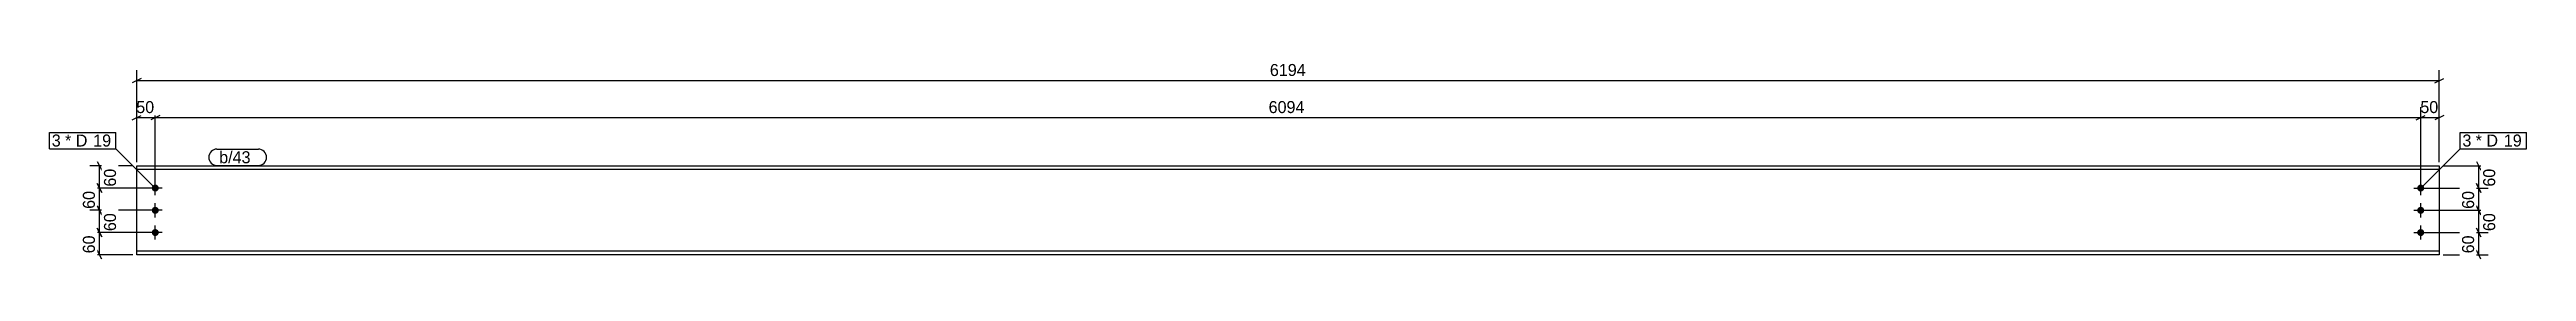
# Model space of a CAD drawing. Header units: millimetres. Extents: x 32 to 6695, y 32 to 565.
import ezdxf

# ---------------------------------------------------------------- set-up
doc = ezdxf.new("R2010")
doc.units = ezdxf.units.MM
doc.styles.add('Comic Sans MS', font='COMIC.TTF', dxfattribs={"height": 0.2})

msp = doc.modelspace()

# ---------------------------------------------------------------- hatches: boundary and pattern name
at = {"linetype": 'Continuous'}
for points in [[(306.9, 224, -1), (325.9, 224, -1)], [(6401, 224, -1), (6420, 224, -1)], [(306.9, 164, -1), (325.9, 164, -1)], [(6401, 164, -1), (6420, 164, -1)], [(306.9, 104, -1), (325.9, 104, -1)], [(6401, 104, -1), (6420, 104, -1)]]:
    msp.add_hatch(color=3, dxfattribs=at).paths.add_polyline_path(points)

# ---------------------------------------------------------------- linework, layer by layer
at = {"color": 8, "linetype": 'Continuous'}
for p, q in [((278.4, 520), (254.4, 508)), ((266.4, 514), (6460.5, 514)), ((6448.5, 508), (6472.5, 520)), ((254.4, 408), (278.4, 420)), ((266.4, 294), (266.4, 442.4)), ((266.4, 414), (316.4, 414)), ((328.4, 420), (304.4, 408)), ((328.4, 420), (304.4, 408)), ((316.4, 234), (316.4, 442.4)), ((316.4, 234), (316.4, 442.4)), ((6398.5, 408), (6422.5, 420)), ((6410.5, 234), (6410.5, 442.4)), ((6410.5, 414), (6460.5, 414)), ((6472.5, 420), (6448.5, 408)), ((6460.5, 294), (6460.5, 442.4)), ((256.4, 284), (140.8, 284)), ((160.4, 296), (172.4, 272)), ((166.4, 224), (166.4, 284)), ((6470.5, 284), (6594.8, 284)), ((6560.4, 296), (6572.4, 272)), ((6566.4, 224), (6566.4, 284)), ((306.4, 224), (140.8, 224)), ((172.4, 212), (160.4, 236)), ((6420.5, 224), (6594.8, 224)), ((6572.4, 212), (6560.4, 236)), ((306.4, 164), (138, 164)), ((172.4, 152), (160.4, 176)), ((6420.5, 164), (6592, 164)), ((6572.4, 152), (6560.4, 176)), ((306.4, 104), (140.8, 104)), ((172.4, 92), (160.4, 116)), ((6420.5, 104), (6594.8, 104)), ((6572.4, 92), (6560.4, 116)), ((256.4, 44), (138, 44)), ((172.4, 32), (160.4, 56)), ((6470.5, 44), (6592, 44)), ((6572.4, 32), (6560.4, 56))]:
    msp.add_line(p, q, dxfattribs=at)
at = {"color": 7, "linetype": 'Continuous'}
for p, q in [((266.4, 44), (266.4, 284)), ((266.4, 284), (6460.5, 284)), ((6460.5, 274.2), (266.4, 274.2)), ((6460.5, 284), (6460.5, 44)), ((6460.5, 53.8), (266.4, 53.8)), ((6460.5, 44), (266.4, 44))]:
    msp.add_line(p, q, dxfattribs=at)
at = {"color": 3, "linetype": 'Continuous'}
for p, q in [((335.4, 224), (297.4, 224)), ((316.4, 205), (316.4, 243)), ((6391.5, 224), (6429.5, 224)), ((6410.5, 205), (6410.5, 243)), ((335.4, 164), (297.4, 164)), ((316.4, 145), (316.4, 183)), ((6391.5, 164), (6429.5, 164)), ((6410.5, 145), (6410.5, 183)), ((335.4, 104), (297.4, 104)), ((316.4, 85), (316.4, 123)), ((6391.5, 104), (6429.5, 104)), ((6410.5, 85), (6410.5, 123))]:
    msp.add_line(p, q, dxfattribs=at)

# ---------------------------------------------------------------- wipeouts: each hides what was drawn before it
at = {"color": 0}
for points in [[(64.1, 336.1), (64.1, 368.1), (38, 368.1), (38, 336.1)], [(6548.6, 336.1), (6548.6, 368.1), (6522.6, 368.1), (6522.6, 336.1)]]:
    msp.add_wipeout(points, dxfattribs=at)

# ---------------------------------------------------------------- next in the draw order: wipeouts: each hides what was drawn before it
for points in [[(3418.6, 520), (3418.6, 564.8), (3308.3, 564.8), (3308.3, 520)], [(6468, 420), (6468, 464.8), (6403, 464.8), (6403, 420)], [(64.1, 336.1), (64.1, 368.1), (38, 368.1), (38, 336.1)], [(6548.6, 336.1), (6548.6, 368.1), (6522.6, 368.1), (6522.6, 336.1)], [(217.2, 286.5), (172.4, 286.5), (172.4, 221.5), (217.2, 221.5)], [(587.7, 291), (587.7, 323), (488.4, 323), (488.4, 291)], [(6617.2, 286.5), (6572.4, 286.5), (6572.4, 221.5), (6617.2, 221.5)]]:
    msp.add_wipeout(points, dxfattribs=at)

# ---------------------------------------------------------------- next in the draw order: linework, layer by layer
at = {"color": 8, "linetype": 'Continuous'}
for p, q in [((6460.5, 294), (6460.5, 542.4)), ((316.4, 414), (6410.5, 414)), ((6398.5, 408), (6422.5, 420)), ((6410.5, 234), (6410.5, 442.4)), ((306.4, 224), (138, 224)), ((160.4, 236), (172.4, 212)), ((166.4, 164), (166.4, 224)), ((6420.5, 224), (6592, 224)), ((6560.4, 236), (6572.4, 212)), ((6566.4, 164), (6566.4, 224))]:
    msp.add_line(p, q, dxfattribs=at)
at = {"color": 7, "linetype": 'Continuous'}
for p, q in [((32, 330.1), (32, 374.1)), ((6516.6, 330.1), (6516.6, 374.1))]:
    msp.add_line(p, q, dxfattribs=at)

# ---------------------------------------------------------------- next in the draw order: texts
at = {"color": 3, "style": 'Comic Sans MS'}
for s, p in [('6194', (3314.7, 526.4)), ('50', (6409.4, 426.4))]:
    msp.add_text(s, height=32.38, dxfattribs=at).set_placement(p)
for p in [(210.8, 227.9), (6610.8, 227.9)]:
    msp.add_text('60', height=32.38, rotation=90.00021, dxfattribs=at).set_placement(p)

# ---------------------------------------------------------------- next in the draw order: wipeouts: each hides what was drawn before it
at = {"color": 0}
for points in [[(139.9, 336.1), (139.9, 368.1), (73.7, 368.1), (73.7, 336.1)], [(6624.4, 336.1), (6624.4, 368.1), (6558.2, 368.1), (6558.2, 336.1)], [(587.7, 291), (587.7, 323), (488.4, 323), (488.4, 291)]]:
    msp.add_wipeout(points, dxfattribs=at)

# ---------------------------------------------------------------- next in the draw order: linework, layer by layer
at = {"color": 7, "linetype": 'Continuous'}
for p, q in [((482.4, 329), (593.7, 329)), ((482.4, 285), (593.7, 285))]:
    msp.add_line(p, q, dxfattribs=at)
for centre, start, end in [((482.4, 307), 90, 270), ((593.7, 307), 270, 90)]:
    msp.add_arc(centre, 22, start, end, dxfattribs=at)

# ---------------------------------------------------------------- next in the draw order: texts
at = {"color": 3, "style": 'Comic Sans MS'}
msp.add_text('b/43', height=32.38, dxfattribs=at).set_placement((488.4, 291))

# ---------------------------------------------------------------- next in the draw order: wipeouts: each hides what was drawn before it
at = {"color": 0}
for points in [[(323.9, 420), (323.9, 464.8), (258.9, 464.8), (258.9, 420)], [(3422, 420), (3422, 464.8), (3304.9, 464.8), (3304.9, 420)], [(139.9, 336.1), (139.9, 368.1), (73.7, 368.1), (73.7, 336.1)], [(6624.4, 336.1), (6624.4, 368.1), (6558.2, 368.1), (6558.2, 336.1)], [(160.4, 226.5), (115.6, 226.5), (115.6, 161.5), (160.4, 161.5)], [(6560.4, 226.5), (6515.6, 226.5), (6515.6, 161.5), (6560.4, 161.5)]]:
    msp.add_wipeout(points, dxfattribs=at)

# ---------------------------------------------------------------- next in the draw order: linework, layer by layer
at = {"color": 8, "linetype": 'Continuous'}
for p, q in [((266.4, 294), (266.4, 542.4)), ((306.4, 164), (140.8, 164)), ((160.4, 176), (172.4, 152)), ((166.4, 104), (166.4, 164)), ((6420.5, 164), (6594.8, 164)), ((6560.4, 176), (6572.4, 152)), ((6566.4, 104), (6566.4, 164))]:
    msp.add_line(p, q, dxfattribs=at)
at = {"color": 7, "linetype": 'Continuous'}
msp.add_line((6410.5, 224), (6516.6, 330.1), dxfattribs=at)

# ---------------------------------------------------------------- next in the draw order: texts
at = {"color": 3, "style": 'Comic Sans MS'}
for s, height, p in [('50', 32.38, (265.3, 426.4)), ('6094', 32.38, (3311.3, 426.4)), ('3', 32.4, (38, 336.1)), ('3', 32.4, (6522.6, 336.1))]:
    msp.add_text(s, height=height, dxfattribs=at).set_placement(p)
for p in [(154, 167.9), (6554, 167.9)]:
    msp.add_text('60', height=32.38, rotation=90.00021, dxfattribs=at).set_placement(p)

# ---------------------------------------------------------------- next in the draw order: wipeouts: each hides what was drawn before it
at = {"color": 0}
for points in [[(194.7, 336.1), (194.7, 368.1), (149.5, 368.1), (149.5, 336.1)], [(6679.3, 336.1), (6679.3, 368.1), (6634, 368.1), (6634, 336.1)]]:
    msp.add_wipeout(points, dxfattribs=at)

# ---------------------------------------------------------------- next in the draw order: wipeouts: each hides what was drawn before it
for points in [[(194.7, 336.1), (194.7, 368.1), (149.5, 368.1), (149.5, 336.1)], [(6679.3, 336.1), (6679.3, 368.1), (6634, 368.1), (6634, 336.1)], [(217.2, 166.5), (172.4, 166.5), (172.4, 101.5), (217.2, 101.5)], [(6617.2, 166.5), (6572.4, 166.5), (6572.4, 101.5), (6617.2, 101.5)]]:
    msp.add_wipeout(points, dxfattribs=at)

# ---------------------------------------------------------------- next in the draw order: linework, layer by layer
at = {"color": 7, "linetype": 'Continuous'}
for p, q in [((32, 374.1), (210.3, 374.1)), ((210.3, 330.1), (210.3, 374.1)), ((6516.6, 374.1), (6694.9, 374.1)), ((6694.9, 330.1), (6694.9, 374.1)), ((32, 330.1), (210.3, 330.1)), ((316.4, 224), (210.3, 330.1)), ((6516.6, 330.1), (6694.9, 330.1))]:
    msp.add_line(p, q, dxfattribs=at)
at = {"color": 8, "linetype": 'Continuous'}
for p, q in [((306.4, 104), (138, 104)), ((160.4, 116), (172.4, 92)), ((166.4, 44), (166.4, 104)), ((6420.5, 104), (6592, 104)), ((6560.4, 116), (6572.4, 92)), ((6566.4, 44), (6566.4, 104))]:
    msp.add_line(p, q, dxfattribs=at)

# ---------------------------------------------------------------- next in the draw order: texts
at = {"color": 3, "style": 'Comic Sans MS'}
for s, p in [('* D', (73.7, 336.1)), ('19', (149.5, 336.1)), ('* D', (6558.2, 336.1)), ('19', (6634, 336.1))]:
    msp.add_text(s, height=32.38, dxfattribs=at).set_placement(p)
for p in [(210.8, 107.9), (6610.8, 107.9)]:
    msp.add_text('60', height=32.38, rotation=90.00021, dxfattribs=at).set_placement(p)

# ---------------------------------------------------------------- next in the draw order: wipeouts: each hides what was drawn before it
at = {"color": 0}
for points in [[(160.4, 106.5), (115.6, 106.5), (115.6, 41.5), (160.4, 41.5)], [(6560.4, 106.5), (6515.6, 106.5), (6515.6, 41.5), (6560.4, 41.5)]]:
    msp.add_wipeout(points, dxfattribs=at)

# ---------------------------------------------------------------- next in the draw order: texts
at = {"color": 3, "style": 'Comic Sans MS'}
for p in [(154, 47.9), (6554, 47.9)]:
    msp.add_text('60', height=32.38, rotation=90.00021, dxfattribs=at).set_placement(p)

doc.saveas('drawing.dxf')
